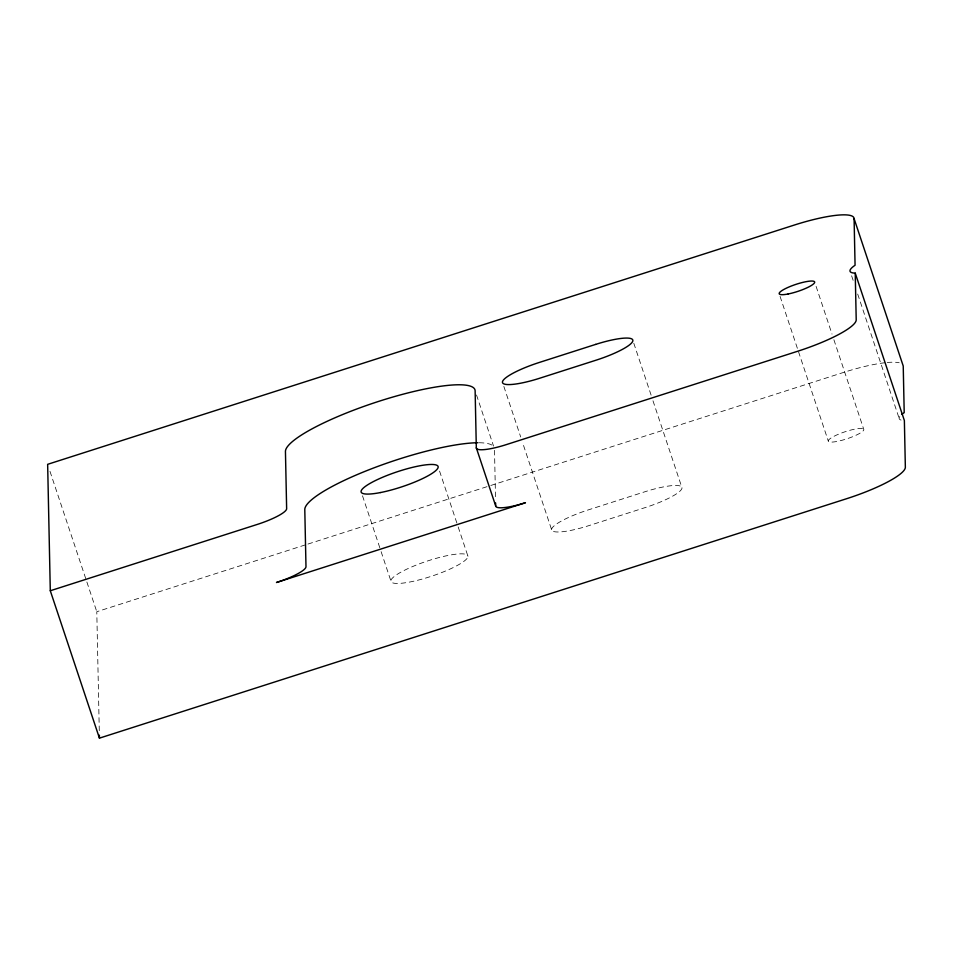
<?xml version="1.0" encoding="UTF-8"?>
<svg xmlns="http://www.w3.org/2000/svg" width="953" height="953" viewBox="0 0 953 953"><rect width="100%" height="100%" fill="white"/><g stroke="black" fill="none" stroke-linecap="round" stroke-linejoin="round"><path stroke-width="0.71" stroke-dasharray="4.76 3.57" d="M99.279 730.713L96.789 611.731L306.544 544.508M307.962 544.056L489.377 485.923M490.795 485.47L843.691 372.385A62.35 12.103 -18.4 0 1 885.682 362.652M851.625 275.822L853.959 282.838M857.7 294.072L899.358 419.01M816.102 286.376L832.017 334.098M833.887 339.721L863.835 429.553A18.703 3.633 -18.4 0 1 837.234 441.394A18.703 3.633 -18.4 0 1 837.091 434.818A18.703 3.633 -18.4 0 1 863.835 429.553M780.066 296.371L828.264 440.953M633.793 343.235L651.113 395.173M652.984 400.796L682.003 487.829A38.978 7.564 -18.4 0 1 645.121 507.604L588.799 525.651A38.978 7.564 -18.4 0 1 551.584 529.618L522.578 442.585M503.851 386.43L520.695 436.974M476.512 394.971L493.559 446.099M439.559 471.092L457.714 525.556M458.179 526.949L467.959 556.278A40.526 7.862 -18.4 0 1 410.314 581.914A40.526 7.862 -18.4 0 1 410.016 567.678A40.526 7.862 -18.4 0 1 467.959 556.278M362.497 495.786L380.652 550.25M381.117 551.644L390.897 580.973M49.985 471.354L96.789 611.731M494.512 450.316L495.524 498.586M479.204 442.752A99.767 19.358 -18.4 0 1 493.606 446.481M551.584 529.618A38.978 7.564 -18.4 0 1 588.466 509.843L644.788 491.796A38.978 7.564 -18.4 0 1 682.003 487.829M901.073 420.082A37.417 7.255 -18.4 0 1 900.966 415.21M887.219 362.497A62.35 12.103 -18.4 0 1 899.203 362.759"/><path stroke-width="1.43" d="M50.295 590.753L47.65 464.325L794.552 224.979A62.35 12.103 -18.4 0 1 854.091 218.63L855.067 265.256A37.417 7.255 -18.4 0 0 855.234 273.13L904.373 420.535L905.35 467.161A62.35 12.103 -18.4 0 1 846.335 498.8L99.434 738.146L50.295 590.753L257.131 524.472A31.175 6.052 -18.4 0 0 286.639 508.652L285.447 451.615A99.767 19.358 -18.4 0 1 379.866 400.999A99.767 19.358 -18.4 0 1 475.13 390.825L476.321 447.862L495.679 505.9A31.175 6.052 -18.4 0 0 525.448 502.719L276.477 582.497A31.175 6.052 -18.4 0 0 305.984 566.678L304.793 509.641A99.767 19.358 -18.4 0 1 371.444 468.816A99.767 19.358 -18.4 0 1 477.953 442.74M854.091 218.63L903.23 366.023L904.206 412.661A37.417 7.255 -18.4 0 0 901.872 414.4M855.234 273.13L856.211 319.767A62.35 12.103 -18.4 0 1 797.196 351.407L506.103 444.682A31.175 6.052 -18.4 0 1 476.321 447.862M495.608 502.97L495.679 505.9M99.374 735.168L99.434 738.146M595.649 344.402L539.327 362.45A38.978 7.564 -18.4 0 0 502.445 382.224A38.978 7.564 -18.4 0 0 539.66 378.246L595.982 360.21A38.978 7.564 -18.4 0 0 632.863 340.435A38.978 7.564 -18.4 0 0 595.649 344.402M380.521 492.546A40.526 7.862 -18.4 0 0 438.166 466.91A40.526 7.862 -18.4 0 0 380.223 478.311A40.526 7.862 -18.4 0 0 380.521 492.546M788.095 293.989A18.703 3.633 -18.4 0 0 814.696 282.159A18.703 3.633 -18.4 0 0 787.952 287.425A18.703 3.633 -18.4 0 0 788.095 293.989"/></g></svg>
